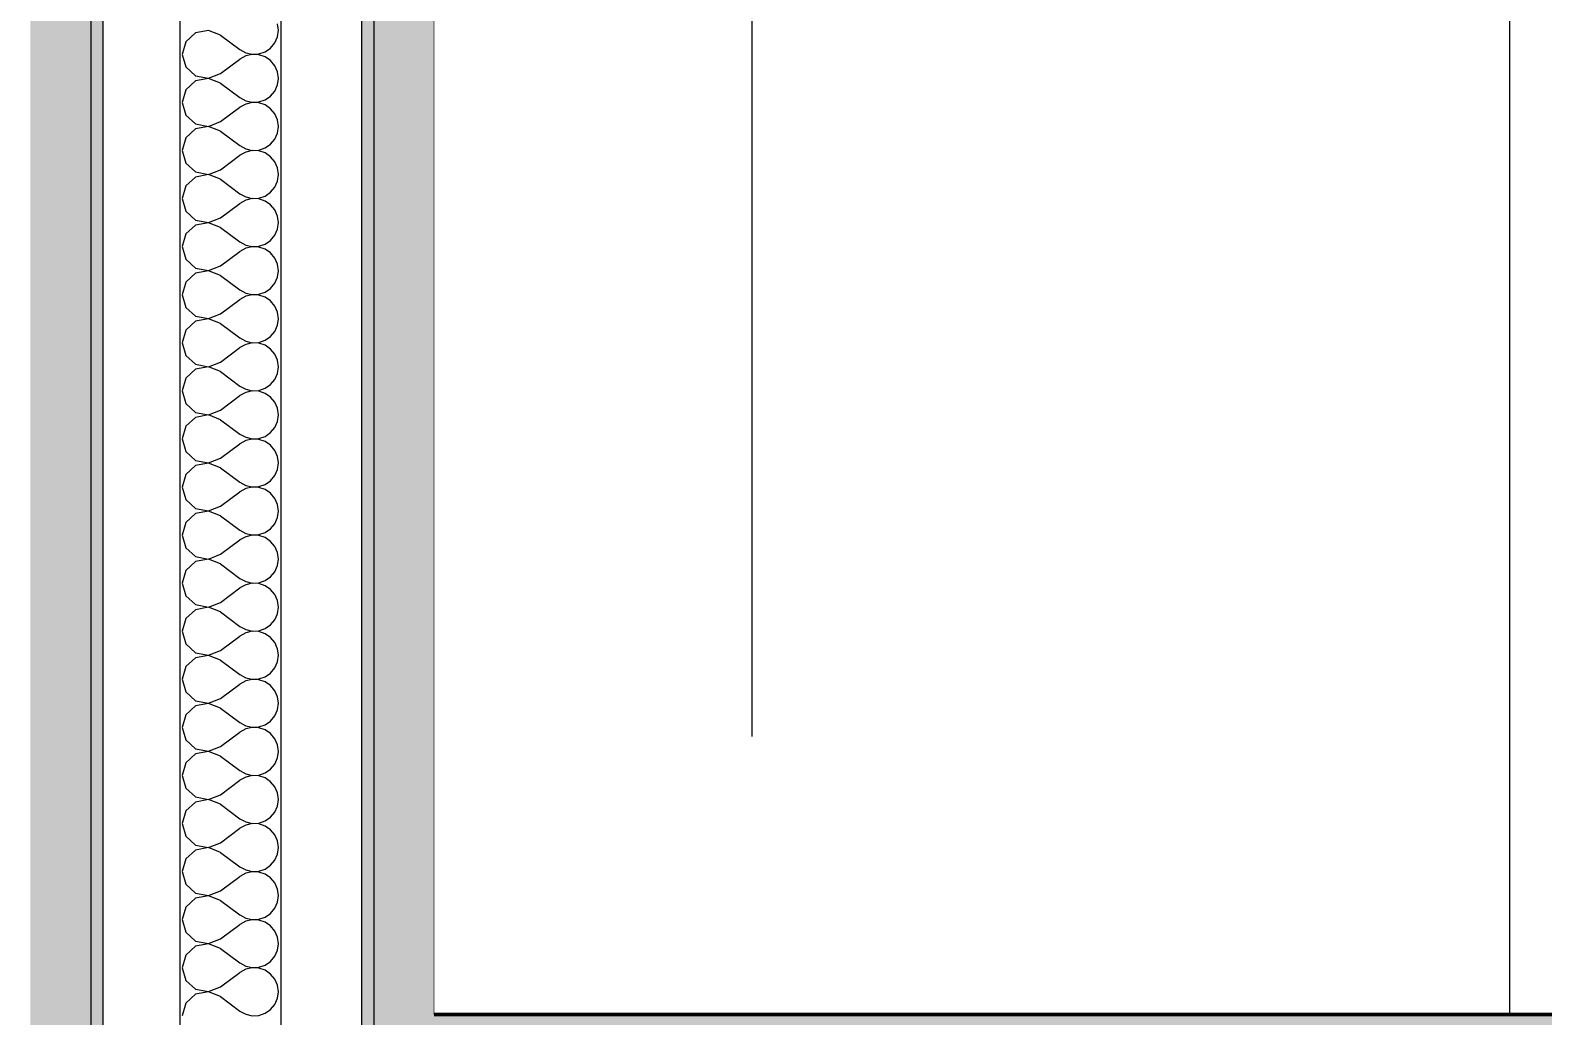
# Model space of a CAD drawing. Header units: millimetres. Extents: x -48147 to 1436659, y -488302 to 18123.
# Drawn here: x 1419576 to 1419950.3, y -467883.1 to -467639.1 of the extents above; entities that cross this region are included whole.
import ezdxf
from ezdxf.enums import TextEntityAlignment as Align

# ---------------------------------------------------------------- set-up
doc = ezdxf.new("R2010")
doc.units = ezdxf.units.MM
doc.header["$MEASUREMENT"] = 0
doc.linetypes.add('Double Dashed', pattern=[546.805537, 264.583325, -105.833328, 70.555556, -105.833328])
doc.linetypes.add('Wipeout_Contour', pattern=[1000, 0, -1000])
for name, color, linetype in [('New_A-15-MG_Structural_Grid_Phase_2', 7, 'Continuous'), ('New_A-20-M_Ceiling', 7, 'Continuous'), ('New_A-25-M_Wall_Int', 7, 'Continuous'), ('New_A-95-D_1_20', 7, 'Continuous')]:
    doc.layers.add(name, color=color, linetype=linetype)
for name, color, linetype, lineweight, true_color in [('New_A-15-MG_Structural_Grid_Phase_2_Pen_No__222', 7, 'Continuous', 13, 0x65af33), ('New_A-20-M_Ceiling_Pen_No__107', 7, 'Continuous', 15, 0xa6a6a6), ('New_A-20-M_Ceiling_Pen_No__29', 7, 'Continuous', 50, 0x2a2a2a), ('New_A-25-M_Wall_Int_Pen_No__107', 7, 'Continuous', 15, 0xa6a6a6)]:
    doc.layers.add(name, color=color, linetype=linetype, lineweight=lineweight, true_color=true_color)
for name, color, linetype, lineweight in [('New_A-25-M_Wall_Int_Pen_No__1', 7, 'Continuous', 13), ('New_A-25-M_Wall_Int_Pen_No__87', 8, 'Continuous', 20), ('New_A-95-D_1_20_Pen_No__1', 7, 'Continuous', 13)]:
    doc.layers.add(name, color=color, linetype=linetype, lineweight=lineweight)
doc.styles.add('GENERATED_STYLE_1', font='')
doc.styles.add('GENERATED_STYLE_2', font='')
doc.styles.get('GENERATED_STYLE_1').set_extended_font_data('Arial')
doc.styles.get('GENERATED_STYLE_2').set_extended_font_data('Swis721 BT')
doc.dimstyles.new('GENERATED_STYLE__4', dxfattribs={"dimtxt": 125, "dimasz": 47.5, "dimexe": 0.18, "dimexo": 50, "dimgap": 0.09, "dimtad": 1, "dimdec": 0, "dimzin": 0, "dimdsep": 46, "dimtxsty": 'GENERATED_STYLE_1', "dimblk": 'ARROWHEAD_2', "dimblk1": 'ARROWHEAD_2', "dimblk2": 'ARROWHEAD_2', "dimcen": 0.09, "dimclrd": 7, "dimclre": 7, "dimclrt": 7, "dimadec": 0, "dimazin": 0, "dimtfac": 1, "dimtdec": 4, "dimtmove": 0, "dimatfit": 3, "dimfxl": 1, "dimtolj": 1, "dimtzin": 0, "dimarcsym": 0})

# ---------------------------------------------------------------- blocks, each defined once
blk = doc.blocks.new('*X202', base_point=(1424163.9, -483032.8))
at = {"layer": 'New_A-25-M_Wall_Int_Pen_No__107', "linetype": 'Continuous'}
for p, q in [((1419616.87, -467639.71), (1419614.47, -467641.91)), ((1419620.07, -467639.11), (1419616.87, -467639.71)), ((1419623.11, -467640.27), (1419620.07, -467639.11)), ((1419637.39, -467639.08), (1419637.17, -467637.46)), ((1419637.17, -467640.71), (1419637.39, -467639.08)), ((1419614.47, -467641.91), (1419613.58, -467645.04)), ((1419623.11, -467640.27), (1419627.87, -467643.84)), ((1419627.87, -467643.84), (1419629.31, -467644.64)), ((1419634.1, -467644.41), (1419635.46, -467643.48)), ((1419635.46, -467643.48), (1419636.5, -467642.21)), ((1419636.5, -467642.21), (1419637.17, -467640.71)), ((1419613.58, -467645.04), (1419614.47, -467648.16)), ((1419623.11, -467649.8), (1419627.87, -467646.23)), ((1419629.31, -467645.43), (1419627.87, -467646.23)), ((1419629.31, -467644.64), (1419630.9, -467645.01)), ((1419630.9, -467645.06), (1419629.31, -467645.43)), ((1419630.9, -467645.01), (1419632.55, -467644.93)), ((1419632.55, -467645.14), (1419630.9, -467645.06)), ((1419632.55, -467644.93), (1419634.1, -467644.41)), ((1419634.1, -467645.66), (1419632.55, -467645.14)), ((1419635.46, -467646.59), (1419634.1, -467645.66)), ((1419636.5, -467647.86), (1419635.46, -467646.59)), ((1419614.47, -467648.16), (1419616.87, -467650.36)), ((1419616.87, -467650.36), (1419620.07, -467650.96)), ((1419620.07, -467651.01), (1419616.87, -467651.62)), ((1419620.07, -467650.96), (1419623.11, -467649.8)), ((1419623.11, -467652.18), (1419620.07, -467651.01)), ((1419637.17, -467649.36), (1419636.5, -467647.86)), ((1419637.39, -467650.99), (1419637.17, -467649.36)), ((1419637.17, -467652.61), (1419637.39, -467650.99)), ((1419614.47, -467653.81), (1419613.58, -467656.94)), ((1419616.87, -467651.62), (1419614.47, -467653.81)), ((1419623.11, -467652.18), (1419627.87, -467655.75)), ((1419635.46, -467655.38), (1419636.5, -467654.12)), ((1419636.5, -467654.12), (1419637.17, -467652.61)), ((1419613.58, -467656.94), (1419614.47, -467660.07)), ((1419623.11, -467661.7), (1419627.87, -467658.13)), ((1419627.87, -467655.75), (1419629.31, -467656.54)), ((1419629.31, -467657.34), (1419627.87, -467658.13)), ((1419629.31, -467656.54), (1419630.9, -467656.92)), ((1419630.9, -467656.96), (1419629.31, -467657.34)), ((1419630.9, -467656.92), (1419632.55, -467656.84)), ((1419632.55, -467657.04), (1419630.9, -467656.96)), ((1419632.55, -467656.84), (1419634.1, -467656.31)), ((1419634.1, -467657.57), (1419632.55, -467657.04)), ((1419634.1, -467656.31), (1419635.46, -467655.38)), ((1419635.46, -467658.5), (1419634.1, -467657.57)), ((1419636.5, -467659.76), (1419635.46, -467658.5)), ((1419614.47, -467660.07), (1419616.87, -467662.26)), ((1419616.87, -467662.26), (1419620.07, -467662.87)), ((1419620.07, -467662.87), (1419623.11, -467661.7)), ((1419637.17, -467661.27), (1419636.5, -467659.76)), ((1419637.39, -467662.89), (1419637.17, -467661.27)), ((1419614.47, -467665.72), (1419613.58, -467668.84)), ((1419616.87, -467663.52), (1419614.47, -467665.72)), ((1419620.07, -467662.92), (1419616.87, -467663.52)), ((1419623.11, -467664.08), (1419620.07, -467662.92)), ((1419623.11, -467664.08), (1419627.87, -467667.65)), ((1419635.46, -467667.29), (1419636.5, -467666.02)), ((1419636.5, -467666.02), (1419637.17, -467664.52)), ((1419637.17, -467664.52), (1419637.39, -467662.89)), ((1419613.58, -467668.84), (1419614.47, -467671.97)), ((1419623.11, -467673.61), (1419627.87, -467670.04)), ((1419627.87, -467667.65), (1419629.31, -467668.45)), ((1419629.31, -467669.24), (1419627.87, -467670.04)), ((1419629.31, -467668.45), (1419630.9, -467668.82)), ((1419630.9, -467668.87), (1419629.31, -467669.24)), ((1419630.9, -467668.82), (1419632.55, -467668.74)), ((1419632.55, -467668.95), (1419630.9, -467668.87)), ((1419632.55, -467668.74), (1419634.1, -467668.22)), ((1419634.1, -467669.47), (1419632.55, -467668.95)), ((1419634.1, -467668.22), (1419635.46, -467667.29)), ((1419635.46, -467670.4), (1419634.1, -467669.47)), ((1419614.47, -467671.97), (1419616.87, -467674.17)), ((1419620.07, -467674.77), (1419623.11, -467673.61)), ((1419636.5, -467671.67), (1419635.46, -467670.4)), ((1419637.17, -467673.17), (1419636.5, -467671.67)), ((1419637.39, -467674.8), (1419637.17, -467673.17)), ((1419616.87, -467675.43), (1419614.47, -467677.62)), ((1419616.87, -467674.17), (1419620.07, -467674.77)), ((1419620.07, -467674.82), (1419616.87, -467675.43)), ((1419623.11, -467675.99), (1419620.07, -467674.82)), ((1419623.11, -467675.99), (1419627.87, -467679.56)), ((1419636.5, -467677.93), (1419637.17, -467676.42)), ((1419637.17, -467676.42), (1419637.39, -467674.8)), ((1419614.47, -467677.62), (1419613.58, -467680.75)), ((1419613.58, -467680.75), (1419614.47, -467683.88)), ((1419627.87, -467679.56), (1419629.31, -467680.35)), ((1419629.31, -467681.15), (1419627.87, -467681.94)), ((1419629.31, -467680.35), (1419630.9, -467680.73)), ((1419630.9, -467680.77), (1419629.31, -467681.15)), ((1419630.9, -467680.73), (1419632.55, -467680.65)), ((1419632.55, -467680.85), (1419630.9, -467680.77)), ((1419632.55, -467680.65), (1419634.1, -467680.12)), ((1419634.1, -467681.38), (1419632.55, -467680.85)), ((1419634.1, -467680.12), (1419635.46, -467679.19)), ((1419635.46, -467679.19), (1419636.5, -467677.93)), ((1419614.47, -467683.88), (1419616.87, -467686.07)), ((1419623.11, -467685.51), (1419627.87, -467681.94)), ((1419635.46, -467682.31), (1419634.1, -467681.38)), ((1419636.5, -467683.57), (1419635.46, -467682.31)), ((1419637.17, -467685.08), (1419636.5, -467683.57)), ((1419616.87, -467687.33), (1419614.47, -467689.52)), ((1419616.87, -467686.07), (1419620.07, -467686.68)), ((1419620.07, -467686.73), (1419616.87, -467687.33)), ((1419620.07, -467686.68), (1419623.11, -467685.51)), ((1419623.11, -467687.89), (1419620.07, -467686.73)), ((1419623.11, -467687.89), (1419627.87, -467691.46)), ((1419636.5, -467689.83), (1419637.17, -467688.33)), ((1419637.39, -467686.7), (1419637.17, -467685.08)), ((1419637.17, -467688.33), (1419637.39, -467686.7)), ((1419614.47, -467689.52), (1419613.58, -467692.65)), ((1419627.87, -467691.46), (1419629.31, -467692.26)), ((1419629.31, -467692.26), (1419630.9, -467692.63)), ((1419630.9, -467692.63), (1419632.55, -467692.55)), ((1419632.55, -467692.55), (1419634.1, -467692.03)), ((1419634.1, -467692.03), (1419635.46, -467691.1)), ((1419635.46, -467691.1), (1419636.5, -467689.83)), ((1419613.58, -467692.65), (1419614.47, -467695.78)), ((1419614.47, -467695.78), (1419616.87, -467697.98)), ((1419623.11, -467697.42), (1419627.87, -467693.84)), ((1419629.31, -467693.05), (1419627.87, -467693.84)), ((1419630.9, -467692.68), (1419629.31, -467693.05)), ((1419632.55, -467692.76), (1419630.9, -467692.68)), ((1419634.1, -467693.28), (1419632.55, -467692.76)), ((1419635.46, -467694.21), (1419634.1, -467693.28)), ((1419636.5, -467695.48), (1419635.46, -467694.21)), ((1419637.17, -467696.98), (1419636.5, -467695.48)), ((1419616.87, -467699.23), (1419614.47, -467701.43)), ((1419616.87, -467697.98), (1419620.07, -467698.58)), ((1419620.07, -467698.63), (1419616.87, -467699.23)), ((1419620.07, -467698.58), (1419623.11, -467697.42)), ((1419623.11, -467699.8), (1419620.07, -467698.63)), ((1419623.11, -467699.8), (1419627.87, -467703.37)), ((1419637.39, -467698.61), (1419637.17, -467696.98)), ((1419637.17, -467700.23), (1419637.39, -467698.61)), ((1419614.47, -467701.43), (1419613.58, -467704.56)), ((1419627.87, -467703.37), (1419629.31, -467704.16)), ((1419634.1, -467703.93), (1419635.46, -467703)), ((1419635.46, -467703), (1419636.5, -467701.74)), ((1419636.5, -467701.74), (1419637.17, -467700.23)), ((1419613.58, -467704.56), (1419614.47, -467707.69)), ((1419623.11, -467709.32), (1419627.87, -467705.75)), ((1419629.31, -467704.95), (1419627.87, -467705.75)), ((1419629.31, -467704.16), (1419630.9, -467704.53)), ((1419630.9, -467704.58), (1419629.31, -467704.95)), ((1419630.9, -467704.53), (1419632.55, -467704.46)), ((1419632.55, -467704.66), (1419630.9, -467704.58)), ((1419632.55, -467704.46), (1419634.1, -467703.93)), ((1419634.1, -467705.19), (1419632.55, -467704.66)), ((1419635.46, -467706.12), (1419634.1, -467705.19)), ((1419636.5, -467707.38), (1419635.46, -467706.12)), ((1419637.17, -467708.88), (1419636.5, -467707.38)), ((1419614.47, -467707.69), (1419616.87, -467709.88)), ((1419616.87, -467711.14), (1419614.47, -467713.33)), ((1419616.87, -467709.88), (1419620.07, -467710.49)), ((1419620.07, -467710.54), (1419616.87, -467711.14)), ((1419620.07, -467710.49), (1419623.11, -467709.32)), ((1419623.11, -467711.7), (1419620.07, -467710.54)), ((1419637.39, -467710.51), (1419637.17, -467708.88)), ((1419637.17, -467712.14), (1419637.39, -467710.51)), ((1419614.47, -467713.33), (1419613.58, -467716.46)), ((1419623.11, -467711.7), (1419627.87, -467715.27)), ((1419634.1, -467715.84), (1419635.46, -467714.91)), ((1419635.46, -467714.91), (1419636.5, -467713.64)), ((1419636.5, -467713.64), (1419637.17, -467712.14)), ((1419613.58, -467716.46), (1419614.47, -467719.59)), ((1419623.11, -467721.23), (1419627.87, -467717.65)), ((1419627.87, -467715.27), (1419629.31, -467716.07)), ((1419629.31, -467716.86), (1419627.87, -467717.65)), ((1419629.31, -467716.07), (1419630.9, -467716.44)), ((1419630.9, -467716.49), (1419629.31, -467716.86)), ((1419630.9, -467716.44), (1419632.55, -467716.36)), ((1419632.55, -467716.57), (1419630.9, -467716.49)), ((1419632.55, -467716.36), (1419634.1, -467715.84)), ((1419634.1, -467717.09), (1419632.55, -467716.57)), ((1419635.46, -467718.02), (1419634.1, -467717.09)), ((1419636.5, -467719.29), (1419635.46, -467718.02)), ((1419614.47, -467719.59), (1419616.87, -467721.79)), ((1419616.87, -467721.79), (1419620.07, -467722.39)), ((1419620.07, -467722.44), (1419616.87, -467723.04)), ((1419620.07, -467722.39), (1419623.11, -467721.23)), ((1419623.11, -467723.61), (1419620.07, -467722.44)), ((1419637.17, -467720.79), (1419636.5, -467719.29)), ((1419637.39, -467722.42), (1419637.17, -467720.79)), ((1419637.17, -467724.04), (1419637.39, -467722.42)), ((1419614.47, -467725.24), (1419613.58, -467728.37)), ((1419616.87, -467723.04), (1419614.47, -467725.24)), ((1419623.11, -467723.61), (1419627.87, -467727.18)), ((1419635.46, -467726.81), (1419636.5, -467725.55)), ((1419636.5, -467725.55), (1419637.17, -467724.04)), ((1419613.58, -467728.37), (1419614.47, -467731.5)), ((1419623.11, -467733.13), (1419627.87, -467729.56)), ((1419627.87, -467727.18), (1419629.31, -467727.97)), ((1419629.31, -467728.76), (1419627.87, -467729.56)), ((1419629.31, -467727.97), (1419630.9, -467728.34)), ((1419630.9, -467728.39), (1419629.31, -467728.76)), ((1419630.9, -467728.34), (1419632.55, -467728.26)), ((1419632.55, -467728.47), (1419630.9, -467728.39)), ((1419632.55, -467728.26), (1419634.1, -467727.74)), ((1419634.1, -467729), (1419632.55, -467728.47)), ((1419634.1, -467727.74), (1419635.46, -467726.81)), ((1419635.46, -467729.93), (1419634.1, -467729)), ((1419636.5, -467731.19), (1419635.46, -467729.93)), ((1419614.47, -467731.5), (1419616.87, -467733.69)), ((1419616.87, -467733.69), (1419620.07, -467734.3)), ((1419620.07, -467734.3), (1419623.11, -467733.13)), ((1419637.17, -467732.69), (1419636.5, -467731.19)), ((1419637.39, -467734.32), (1419637.17, -467732.69)), ((1419614.47, -467737.14), (1419613.58, -467740.27)), ((1419616.87, -467734.95), (1419614.47, -467737.14)), ((1419620.07, -467734.34), (1419616.87, -467734.95)), ((1419623.11, -467735.51), (1419620.07, -467734.34)), ((1419623.11, -467735.51), (1419627.87, -467739.08)), ((1419635.46, -467738.71), (1419636.5, -467737.45)), ((1419636.5, -467737.45), (1419637.17, -467735.95)), ((1419637.17, -467735.95), (1419637.39, -467734.32)), ((1419613.58, -467740.27), (1419614.47, -467743.4)), ((1419627.87, -467739.08), (1419629.31, -467739.88)), ((1419629.31, -467740.67), (1419627.87, -467741.46)), ((1419629.31, -467739.88), (1419630.9, -467740.25)), ((1419630.9, -467740.3), (1419629.31, -467740.67)), ((1419630.9, -467740.25), (1419632.55, -467740.17)), ((1419632.55, -467740.38), (1419630.9, -467740.3)), ((1419632.55, -467740.17), (1419634.1, -467739.64)), ((1419634.1, -467740.9), (1419632.55, -467740.38)), ((1419634.1, -467739.64), (1419635.46, -467738.71)), ((1419635.46, -467741.83), (1419634.1, -467740.9)), ((1419614.47, -467743.4), (1419616.87, -467745.6)), ((1419623.11, -467745.04), (1419627.87, -467741.46)), ((1419636.5, -467743.1), (1419635.46, -467741.83)), ((1419637.17, -467744.6), (1419636.5, -467743.1)), ((1419637.39, -467746.23), (1419637.17, -467744.6)), ((1419616.87, -467746.85), (1419614.47, -467749.05)), ((1419616.87, -467745.6), (1419620.07, -467746.2)), ((1419620.07, -467746.25), (1419616.87, -467746.85)), ((1419620.07, -467746.2), (1419623.11, -467745.04)), ((1419623.11, -467747.42), (1419620.07, -467746.25)), ((1419623.11, -467747.42), (1419627.87, -467750.99)), ((1419636.5, -467749.35), (1419637.17, -467747.85)), ((1419637.17, -467747.85), (1419637.39, -467746.23)), ((1419614.47, -467749.05), (1419613.58, -467752.18)), ((1419613.58, -467752.18), (1419614.47, -467755.31)), ((1419627.87, -467750.99), (1419629.31, -467751.78)), ((1419629.31, -467751.78), (1419630.9, -467752.15)), ((1419630.9, -467752.2), (1419629.31, -467752.57)), ((1419630.9, -467752.15), (1419632.55, -467752.07)), ((1419632.55, -467752.28), (1419630.9, -467752.2)), ((1419632.55, -467752.07), (1419634.1, -467751.55)), ((1419634.1, -467752.81), (1419632.55, -467752.28)), ((1419634.1, -467751.55), (1419635.46, -467750.62)), ((1419635.46, -467750.62), (1419636.5, -467749.35)), ((1419614.47, -467755.31), (1419616.87, -467757.5)), ((1419623.11, -467756.94), (1419627.87, -467753.37)), ((1419629.31, -467752.57), (1419627.87, -467753.37)), ((1419635.46, -467753.74), (1419634.1, -467752.81)), ((1419636.5, -467755), (1419635.46, -467753.74)), ((1419637.17, -467756.5), (1419636.5, -467755)), ((1419616.87, -467758.76), (1419614.47, -467760.95)), ((1419616.87, -467757.5), (1419620.07, -467758.11)), ((1419620.07, -467758.15), (1419616.87, -467758.76)), ((1419620.07, -467758.11), (1419623.11, -467756.94)), ((1419623.11, -467759.32), (1419620.07, -467758.15)), ((1419623.11, -467759.32), (1419627.87, -467762.89)), ((1419636.5, -467761.26), (1419637.17, -467759.76)), ((1419637.39, -467758.13), (1419637.17, -467756.5)), ((1419637.17, -467759.76), (1419637.39, -467758.13)), ((1419614.47, -467760.95), (1419613.58, -467764.08)), ((1419627.87, -467762.89), (1419629.31, -467763.69)), ((1419632.55, -467763.98), (1419634.1, -467763.45)), ((1419634.1, -467763.45), (1419635.46, -467762.52)), ((1419635.46, -467762.52), (1419636.5, -467761.26)), ((1419613.58, -467764.08), (1419614.47, -467767.21)), ((1419614.47, -467767.21), (1419616.87, -467769.41)), ((1419623.11, -467768.84), (1419627.87, -467765.27)), ((1419629.31, -467764.48), (1419627.87, -467765.27)), ((1419629.31, -467763.69), (1419630.9, -467764.06)), ((1419630.9, -467764.11), (1419629.31, -467764.48)), ((1419630.9, -467764.06), (1419632.55, -467763.98)), ((1419632.55, -467764.19), (1419630.9, -467764.11)), ((1419634.1, -467764.71), (1419632.55, -467764.19)), ((1419635.46, -467765.64), (1419634.1, -467764.71)), ((1419636.5, -467766.91), (1419635.46, -467765.64)), ((1419637.17, -467768.41), (1419636.5, -467766.91)), ((1419616.87, -467770.66), (1419614.47, -467772.86)), ((1419616.87, -467769.41), (1419620.07, -467770.01)), ((1419620.07, -467770.06), (1419616.87, -467770.66)), ((1419620.07, -467770.01), (1419623.11, -467768.84)), ((1419623.11, -467771.23), (1419620.07, -467770.06)), ((1419637.39, -467770.04), (1419637.17, -467768.41)), ((1419637.17, -467771.66), (1419637.39, -467770.04)), ((1419614.47, -467772.86), (1419613.58, -467775.99)), ((1419623.11, -467771.23), (1419627.87, -467774.8)), ((1419627.87, -467774.8), (1419629.31, -467775.59)), ((1419634.1, -467775.36), (1419635.46, -467774.43)), ((1419635.46, -467774.43), (1419636.5, -467773.16)), ((1419636.5, -467773.16), (1419637.17, -467771.66)), ((1419613.58, -467775.99), (1419614.47, -467779.12)), ((1419623.11, -467780.75), (1419627.87, -467777.18)), ((1419629.31, -467776.38), (1419627.87, -467777.18)), ((1419629.31, -467775.59), (1419630.9, -467775.96)), ((1419630.9, -467776.01), (1419629.31, -467776.38)), ((1419630.9, -467775.96), (1419632.55, -467775.88)), ((1419632.55, -467776.09), (1419630.9, -467776.01)), ((1419632.55, -467775.88), (1419634.1, -467775.36)), ((1419634.1, -467776.62), (1419632.55, -467776.09)), ((1419635.46, -467777.55), (1419634.1, -467776.62)), ((1419636.5, -467778.81), (1419635.46, -467777.55)), ((1419614.47, -467779.12), (1419616.87, -467781.31)), ((1419616.87, -467781.31), (1419620.07, -467781.92)), ((1419620.07, -467781.96), (1419616.87, -467782.57)), ((1419620.07, -467781.92), (1419623.11, -467780.75)), ((1419623.11, -467783.13), (1419620.07, -467781.96)), ((1419637.17, -467780.31), (1419636.5, -467778.81)), ((1419637.39, -467781.94), (1419637.17, -467780.31)), ((1419637.17, -467783.57), (1419637.39, -467781.94)), ((1419614.47, -467784.76), (1419613.58, -467787.89)), ((1419616.87, -467782.57), (1419614.47, -467784.76)), ((1419623.11, -467783.13), (1419627.87, -467786.7)), ((1419635.46, -467786.33), (1419636.5, -467785.07)), ((1419636.5, -467785.07), (1419637.17, -467783.57)), ((1419613.58, -467787.89), (1419614.47, -467791.02)), ((1419623.11, -467792.65), (1419627.87, -467789.08)), ((1419627.87, -467786.7), (1419629.31, -467787.5)), ((1419629.31, -467788.29), (1419627.87, -467789.08)), ((1419629.31, -467787.5), (1419630.9, -467787.87)), ((1419630.9, -467787.92), (1419629.31, -467788.29)), ((1419630.9, -467787.87), (1419632.55, -467787.79)), ((1419632.55, -467788), (1419630.9, -467787.92)), ((1419632.55, -467787.79), (1419634.1, -467787.26)), ((1419634.1, -467788.52), (1419632.55, -467788)), ((1419634.1, -467787.26), (1419635.46, -467786.33)), ((1419635.46, -467789.45), (1419634.1, -467788.52)), ((1419636.5, -467790.72), (1419635.46, -467789.45)), ((1419614.47, -467791.02), (1419616.87, -467793.22)), ((1419616.87, -467793.22), (1419620.07, -467793.82)), ((1419620.07, -467793.82), (1419623.11, -467792.65)), ((1419637.17, -467792.22), (1419636.5, -467790.72)), ((1419637.39, -467793.84), (1419637.17, -467792.22)), ((1419614.47, -467796.67), (1419613.58, -467799.8)), ((1419616.87, -467794.47), (1419614.47, -467796.67)), ((1419620.07, -467793.87), (1419616.87, -467794.47)), ((1419623.11, -467795.04), (1419620.07, -467793.87)), ((1419623.11, -467795.04), (1419627.87, -467798.61)), ((1419635.46, -467798.24), (1419636.5, -467796.97)), ((1419636.5, -467796.97), (1419637.17, -467795.47)), ((1419637.17, -467795.47), (1419637.39, -467793.84)), ((1419613.58, -467799.8), (1419614.47, -467802.93)), ((1419623.11, -467804.56), (1419627.87, -467800.99)), ((1419627.87, -467798.61), (1419629.31, -467799.4)), ((1419629.31, -467800.19), (1419627.87, -467800.99)), ((1419629.31, -467799.4), (1419630.9, -467799.77)), ((1419630.9, -467799.82), (1419629.31, -467800.19)), ((1419630.9, -467799.77), (1419632.55, -467799.69)), ((1419632.55, -467799.9), (1419630.9, -467799.82)), ((1419632.55, -467799.69), (1419634.1, -467799.17)), ((1419634.1, -467800.43), (1419632.55, -467799.9)), ((1419634.1, -467799.17), (1419635.46, -467798.24)), ((1419635.46, -467801.36), (1419634.1, -467800.43)), ((1419614.47, -467802.93), (1419616.87, -467805.12)), ((1419620.07, -467805.73), (1419623.11, -467804.56)), ((1419636.5, -467802.62), (1419635.46, -467801.36)), ((1419637.17, -467804.12), (1419636.5, -467802.62)), ((1419637.39, -467805.75), (1419637.17, -467804.12)), ((1419614.47, -467808.57), (1419613.58, -467811.7)), ((1419616.87, -467806.38), (1419614.47, -467808.57)), ((1419616.87, -467805.12), (1419620.07, -467805.73)), ((1419620.07, -467805.77), (1419616.87, -467806.38)), ((1419623.11, -467806.94), (1419620.07, -467805.77)), ((1419623.11, -467806.94), (1419627.87, -467810.51)), ((1419636.5, -467808.88), (1419637.17, -467807.38)), ((1419637.17, -467807.38), (1419637.39, -467805.75)), ((1419613.58, -467811.7), (1419614.47, -467814.83)), ((1419627.87, -467810.51), (1419629.31, -467811.31)), ((1419629.31, -467812.1), (1419627.87, -467812.89)), ((1419629.31, -467811.31), (1419630.9, -467811.68)), ((1419630.9, -467811.73), (1419629.31, -467812.1)), ((1419630.9, -467811.68), (1419632.55, -467811.6)), ((1419632.55, -467811.81), (1419630.9, -467811.73)), ((1419632.55, -467811.6), (1419634.1, -467811.07)), ((1419634.1, -467812.33), (1419632.55, -467811.81)), ((1419634.1, -467811.07), (1419635.46, -467810.14)), ((1419635.46, -467813.26), (1419634.1, -467812.33)), ((1419635.46, -467810.14), (1419636.5, -467808.88)), ((1419614.47, -467814.83), (1419616.87, -467817.03)), ((1419623.11, -467816.46), (1419627.87, -467812.89)), ((1419636.5, -467814.52), (1419635.46, -467813.26)), ((1419637.17, -467816.03), (1419636.5, -467814.52)), ((1419637.39, -467817.65), (1419637.17, -467816.03)), ((1419616.87, -467818.28), (1419614.47, -467820.48)), ((1419616.87, -467817.03), (1419620.07, -467817.63)), ((1419620.07, -467817.68), (1419616.87, -467818.28)), ((1419620.07, -467817.63), (1419623.11, -467816.46)), ((1419623.11, -467818.84), (1419620.07, -467817.68)), ((1419623.11, -467818.84), (1419627.87, -467822.42)), ((1419636.5, -467820.78), (1419637.17, -467819.28)), ((1419637.17, -467819.28), (1419637.39, -467817.65)), ((1419614.47, -467820.48), (1419613.58, -467823.61)), ((1419627.87, -467822.42), (1419629.31, -467823.21)), ((1419629.31, -467823.21), (1419630.9, -467823.58)), ((1419630.9, -467823.58), (1419632.55, -467823.5)), ((1419632.55, -467823.5), (1419634.1, -467822.98)), ((1419634.1, -467822.98), (1419635.46, -467822.05)), ((1419635.46, -467822.05), (1419636.5, -467820.78)), ((1419613.58, -467823.61), (1419614.47, -467826.74)), ((1419614.47, -467826.74), (1419616.87, -467828.93)), ((1419623.11, -467828.37), (1419627.87, -467824.8)), ((1419629.31, -467824), (1419627.87, -467824.8)), ((1419630.9, -467823.63), (1419629.31, -467824)), ((1419632.55, -467823.71), (1419630.9, -467823.63)), ((1419634.1, -467824.23), (1419632.55, -467823.71)), ((1419635.46, -467825.16), (1419634.1, -467824.23)), ((1419636.5, -467826.43), (1419635.46, -467825.16)), ((1419637.17, -467827.93), (1419636.5, -467826.43)), ((1419616.87, -467830.19), (1419614.47, -467832.38)), ((1419616.87, -467828.93), (1419620.07, -467829.53)), ((1419620.07, -467829.58), (1419616.87, -467830.19)), ((1419620.07, -467829.53), (1419623.11, -467828.37)), ((1419623.11, -467830.75), (1419620.07, -467829.58)), ((1419623.11, -467830.75), (1419627.87, -467834.32)), ((1419637.39, -467829.56), (1419637.17, -467827.93)), ((1419637.17, -467831.19), (1419637.39, -467829.56)), ((1419614.47, -467832.38), (1419613.58, -467835.51)), ((1419627.87, -467834.32), (1419629.31, -467835.12)), ((1419634.1, -467834.88), (1419635.46, -467833.95)), ((1419635.46, -467833.95), (1419636.5, -467832.69)), ((1419636.5, -467832.69), (1419637.17, -467831.19)), ((1419613.58, -467835.51), (1419614.47, -467838.64)), ((1419623.11, -467840.27), (1419627.87, -467836.7)), ((1419629.31, -467835.91), (1419627.87, -467836.7)), ((1419629.31, -467835.12), (1419630.9, -467835.49)), ((1419630.9, -467835.54), (1419629.31, -467835.91)), ((1419630.9, -467835.49), (1419632.55, -467835.41)), ((1419632.55, -467835.61), (1419630.9, -467835.54)), ((1419632.55, -467835.41), (1419634.1, -467834.88)), ((1419634.1, -467836.14), (1419632.55, -467835.61)), ((1419635.46, -467837.07), (1419634.1, -467836.14)), ((1419636.5, -467838.33), (1419635.46, -467837.07)), ((1419637.17, -467839.84), (1419636.5, -467838.33)), ((1419614.47, -467838.64), (1419616.87, -467840.84)), ((1419616.87, -467842.09), (1419614.47, -467844.29)), ((1419616.87, -467840.84), (1419620.07, -467841.44)), ((1419620.07, -467841.49), (1419616.87, -467842.09)), ((1419620.07, -467841.44), (1419623.11, -467840.27)), ((1419623.11, -467842.65), (1419620.07, -467841.49)), ((1419637.39, -467841.46), (1419637.17, -467839.84)), ((1419637.17, -467843.09), (1419637.39, -467841.46)), ((1419614.47, -467844.29), (1419613.58, -467847.42)), ((1419623.11, -467842.65), (1419627.87, -467846.23)), ((1419634.1, -467846.79), (1419635.46, -467845.86)), ((1419635.46, -467845.86), (1419636.5, -467844.59)), ((1419636.5, -467844.59), (1419637.17, -467843.09)), ((1419613.58, -467847.42), (1419614.47, -467850.55)), ((1419623.11, -467852.18), (1419627.87, -467848.61)), ((1419627.87, -467846.23), (1419629.31, -467847.02)), ((1419629.31, -467847.81), (1419627.87, -467848.61)), ((1419629.31, -467847.02), (1419630.9, -467847.39)), ((1419630.9, -467847.44), (1419629.31, -467847.81)), ((1419630.9, -467847.39), (1419632.55, -467847.31)), ((1419632.55, -467847.52), (1419630.9, -467847.44)), ((1419632.55, -467847.31), (1419634.1, -467846.79)), ((1419634.1, -467848.04), (1419632.55, -467847.52)), ((1419635.46, -467848.97), (1419634.1, -467848.04)), ((1419636.5, -467850.24), (1419635.46, -467848.97)), ((1419614.47, -467850.55), (1419616.87, -467852.74)), ((1419616.87, -467852.74), (1419620.07, -467853.34)), ((1419620.07, -467853.39), (1419616.87, -467854)), ((1419620.07, -467853.34), (1419623.11, -467852.18)), ((1419623.11, -467854.56), (1419620.07, -467853.39)), ((1419637.17, -467851.74), (1419636.5, -467850.24)), ((1419637.39, -467853.37), (1419637.17, -467851.74)), ((1419637.17, -467854.99), (1419637.39, -467853.37)), ((1419614.47, -467856.19), (1419613.58, -467859.32)), ((1419616.87, -467854), (1419614.47, -467856.19)), ((1419623.11, -467854.56), (1419627.87, -467858.13)), ((1419635.46, -467857.76), (1419636.5, -467856.5)), ((1419636.5, -467856.5), (1419637.17, -467854.99)), ((1419613.58, -467859.32), (1419614.47, -467862.45)), ((1419623.11, -467864.08), (1419627.87, -467860.51)), ((1419627.87, -467858.13), (1419629.31, -467858.92)), ((1419629.31, -467859.72), (1419627.87, -467860.51)), ((1419629.31, -467858.92), (1419630.9, -467859.3)), ((1419630.9, -467859.34), (1419629.31, -467859.72)), ((1419630.9, -467859.3), (1419632.55, -467859.22)), ((1419632.55, -467859.42), (1419630.9, -467859.34)), ((1419632.55, -467859.22), (1419634.1, -467858.69)), ((1419634.1, -467859.95), (1419632.55, -467859.42)), ((1419634.1, -467858.69), (1419635.46, -467857.76)), ((1419635.46, -467860.88), (1419634.1, -467859.95)), ((1419636.5, -467862.14), (1419635.46, -467860.88)), ((1419614.47, -467862.45), (1419616.87, -467864.64)), ((1419616.87, -467864.64), (1419620.07, -467865.25)), ((1419620.07, -467865.25), (1419623.11, -467864.08)), ((1419637.17, -467863.65), (1419636.5, -467862.14)), ((1419637.39, -467865.27), (1419637.17, -467863.65)), ((1419614.47, -467868.1), (1419613.58, -467871.23)), ((1419616.87, -467865.9), (1419614.47, -467868.1)), ((1419620.07, -467865.3), (1419616.87, -467865.9)), ((1419623.11, -467866.46), (1419620.07, -467865.3)), ((1419623.11, -467866.46), (1419627.87, -467870.04)), ((1419635.46, -467869.67), (1419636.5, -467868.4)), ((1419636.5, -467868.4), (1419637.17, -467866.9)), ((1419637.17, -467866.9), (1419637.39, -467865.27)), ((1419613.58, -467871.23), (1419614.47, -467874.35)), ((1419627.87, -467870.04), (1419629.31, -467870.83)), ((1419629.31, -467871.62), (1419627.87, -467872.42)), ((1419629.31, -467870.83), (1419630.9, -467871.2)), ((1419630.9, -467871.25), (1419629.31, -467871.62)), ((1419630.9, -467871.2), (1419632.55, -467871.12)), ((1419632.55, -467871.33), (1419630.9, -467871.25)), ((1419632.55, -467871.12), (1419634.1, -467870.6)), ((1419634.1, -467871.85), (1419632.55, -467871.33)), ((1419634.1, -467870.6), (1419635.46, -467869.67)), ((1419635.46, -467872.78), (1419634.1, -467871.85)), ((1419614.47, -467874.35), (1419616.87, -467876.55)), ((1419620.07, -467877.15), (1419623.11, -467875.99)), ((1419623.11, -467875.99), (1419627.87, -467872.42)), ((1419636.5, -467874.05), (1419635.46, -467872.78)), ((1419637.17, -467875.55), (1419636.5, -467874.05)), ((1419637.39, -467877.18), (1419637.17, -467875.55)), ((1419616.87, -467877.81), (1419614.47, -467880)), ((1419616.87, -467876.55), (1419620.07, -467877.15)), ((1419620.07, -467877.2), (1419616.87, -467877.81)), ((1419623.11, -467878.37), (1419620.07, -467877.2)), ((1419623.11, -467878.37), (1419627.87, -467881.94)), ((1419636.5, -467880.31), (1419637.17, -467878.8)), ((1419637.17, -467878.8), (1419637.39, -467877.18)), ((1419614.47, -467880), (1419613.58, -467883.13)), ((1419627.87, -467881.94), (1419629.31, -467882.73)), ((1419629.31, -467882.73), (1419630.9, -467883.11)), ((1419630.9, -467883.11), (1419632.55, -467883.03)), ((1419632.55, -467883.03), (1419634.1, -467882.5)), ((1419634.1, -467882.5), (1419635.46, -467881.57)), ((1419635.46, -467881.57), (1419636.5, -467880.31))]:
    blk.add_line(p, q, dxfattribs=at)
blk = doc.blocks.new('Section Elem_178_2', base_point=(1424163.9, -483032.8))
at = {"layer": 'New_A-25-M_Wall_Int_Pen_No__107', "linetype": 'Continuous'}
for points in [[(1419590.99, -466936.53), (1419575.99, -466936.53), (1419575.99, -468424.8), (1419590.99, -468424.8)], [(1419675.99, -466936.53), (1419660.99, -466936.53), (1419660.99, -468424.8), (1419675.99, -468424.8), (1419675.99, -467907.8), (1419669.83, -467907.8), (1419669.83, -467882.8), (1419675.99, -467882.8)]]:
    blk.add_hatch(color=256, dxfattribs=at).paths.add_polyline_path(points)
at = {"layer": 'New_A-25-M_Wall_Int_Pen_No__107', "linetype": 'Continuous', "lineweight": 0, "true_color": 0x535353}
blk.add_hatch(color=251, dxfattribs=at).paths.add_polyline_path([(1419660.99, -466936.53), (1419657.99, -466936.53), (1419657.99, -468424.8), (1419660.99, -468424.8)])
at = {"layer": 'New_A-25-M_Wall_Int_Pen_No__1', "linetype": 'Continuous'}
for p, q in [((1419590.99, -466936.53), (1419590.99, -468424.8)), ((1419660.99, -466936.53), (1419660.99, -468424.8)), ((1419675.99, -466936.53), (1419675.99, -467882.8))]:
    blk.add_line(p, q, dxfattribs=at)
at = {"color": 254, "linetype": 'Wipeout_Contour', "lineweight": 0, "ltscale": 5978797.34800514}
blk.add_wipeout([(1419657.99, -466936.53), (1419637.99, -466936.53), (1419637.99, -468424.8), (1419657.99, -468424.8)], dxfattribs=at).dxf.layer = 'New_A-25-M_Wall_Int'
at = {"layer": 'New_A-25-M_Wall_Int_Pen_No__1', "linetype": 'Continuous'}
blk.add_line((1419657.99, -466936.53), (1419657.99, -468424.8), dxfattribs=at)
at = {"color": 254, "linetype": 'Wipeout_Contour', "lineweight": 0, "ltscale": 5978711.867128056}
blk.add_wipeout([(1419637.99, -466936.53), (1419612.99, -466936.53), (1419612.99, -468424.8), (1419637.99, -468424.8)], dxfattribs=at).dxf.layer = 'New_A-25-M_Wall_Int'
at = {"layer": 'New_A-25-M_Wall_Int_Pen_No__1', "linetype": 'Continuous'}
blk.add_line((1419637.99, -466936.53), (1419637.99, -468424.8), dxfattribs=at)
at = {"layer": 'New_A-25-M_Wall_Int'}
blk.add_blockref('*X202', (1424163.9, -483032.8), dxfattribs=at)
at = {"color": 254, "linetype": 'Wipeout_Contour', "lineweight": 0, "ltscale": 5978628.285936253}
blk.add_wipeout([(1419612.99, -466936.53), (1419593.99, -466936.53), (1419593.99, -468424.8), (1419612.99, -468424.8)], dxfattribs=at).dxf.layer = 'New_A-25-M_Wall_Int'
at = {"layer": 'New_A-25-M_Wall_Int_Pen_No__107', "linetype": 'Continuous', "lineweight": 0, "true_color": 0x535353}
blk.add_hatch(color=251, dxfattribs=at).paths.add_polyline_path([(1419593.99, -466936.53), (1419590.99, -466936.53), (1419590.99, -468424.8), (1419593.99, -468424.8)])
at = {"layer": 'New_A-25-M_Wall_Int_Pen_No__1', "linetype": 'Continuous'}
for p, q in [((1419593.99, -466936.53), (1419593.99, -468424.8)), ((1419612.99, -466936.53), (1419612.99, -468424.8))]:
    blk.add_line(p, q, dxfattribs=at)
blk = doc.blocks.new('Section Elem_203_2', base_point=(1424163.9, -483032.8))
at = {"color": 254, "linetype": 'Wipeout_Contour', "lineweight": 0, "ltscale": 20927074.39337669}
blk.add_wipeout([(1419675.99, -467634.2), (1419675.99, -467882.8), (1419942.21, -467882.8), (1419942.21, -467282.8), (1419839.99, -467282.8), (1419839.99, -467292.5), (1419768.14, -467292.5), (1419760.93, -467295.48), (1419757.94, -467302.7), (1419757.94, -467614.3), (1419760.93, -467621.51), (1419768.14, -467624.5), (1419839.99, -467624.5), (1419839.99, -467634.2)], dxfattribs=at).dxf.layer = 'New_A-25-M_Wall_Int'
at = {"layer": 'New_A-25-M_Wall_Int_Pen_No__87', "linetype": 'Continuous'}
blk.add_line((1419942.21, -467882.8), (1419942.21, -467282.8), dxfattribs=at)
blk = doc.blocks.new('Section Elem_302_2', base_point=(1424163.9, -483032.8))
at = {"layer": 'New_A-20-M_Ceiling_Pen_No__107', "linetype": 'Continuous'}
blk.add_hatch(color=256, dxfattribs=at).paths.add_polyline_path([(1419669.83, -467882.8), (1419669.83, -467907.8), (1423857.89, -467907.8), (1423857.89, -467882.8)])
at = {"layer": 'New_A-20-M_Ceiling_Pen_No__29', "linetype": 'Continuous'}
blk.add_line((1423851.05, -467882.8), (1419675.99, -467882.8), dxfattribs=at)
blk = doc.blocks.new('Standard grid marker[3]_2', base_point=(1419754.62, -461628.17))
at = {"layer": 'New_A-15-MG_Structural_Grid_Phase_2_Pen_No__222', "linetype": 'Double Dashed'}
blk.add_line((1419754.62, -462628.17), (1419754.62, -486032.8), dxfattribs=at)
at = {"layer": 'New_A-15-MG_Structural_Grid_Phase_2_Pen_No__222', "style": 'GENERATED_STYLE_2'}
for tag, p in [('AC_MarkerText_1_0', (1419754.62, -461357.58)), ('AC_MarkerText_1_1', (1419754.62, -487262.21))]:
    blk.add_attdef(tag, text='', height=175, rotation=360, dxfattribs=at).set_placement(p, align=Align.MIDDLE_CENTER)
blk = doc.blocks.new('*D527', base_point=(1424163.9, -483032.8))
at = {"layer": 'New_A-95-D_1_20_Pen_No__1', "linetype": 'Continuous'}
for p, q in [((1414179.05, -467264.75), (1414241.55, -467300.84)), ((1414257.17, -467282.8), (1414163.42, -467282.8)), ((1414210.3, -470882.8), (1414210.3, -467282.8)), ((1414179.05, -470864.75), (1414241.55, -470900.84)), ((1414257.17, -470882.8), (1414163.42, -470882.8)), ((1414210.3, -470907.8), (1414210.3, -470882.8))]:
    blk.add_line(p, q, dxfattribs=at)
at = {"layer": 'New_A-95-D_1_20_Pen_No__1', "insert": (1414185.3, -469297.29), "char_height": 125, "attachment_point": 7, "rotation": 90, "style": 'GENERATED_STYLE_1'}
blk.add_mtext('\\A1;{\\fArial|b0|i0|c0|p34;3,600}', dxfattribs=at)
blk = doc.blocks.new('ARROWHEAD_2')
at = {"color": 0, "linetype": 'Continuous', "lineweight": 0}
for p, q in [((-0.3781, -0.655), (0.3781, 0.655)), ((0, 0), (-1, 0))]:
    blk.add_line(p, q, dxfattribs=at)

msp = doc.modelspace()

# ---------------------------------------------------------------- block references
at = {"layer": 'New_A-25-M_Wall_Int'}
msp.add_blockref('Section Elem_178_2', (1424163.9, -483032.8), dxfattribs=at)

# ---------------------------------------------------------------- next in the draw order: block references
msp.add_blockref('Section Elem_203_2', (1424163.9, -483032.8), dxfattribs=at)

# ---------------------------------------------------------------- next in the draw order: block references
at = {"layer": 'New_A-15-MG_Structural_Grid_Phase_2', "color": 8, "linetype": 'Continuous', "lineweight": 15}
msp.add_blockref('Standard grid marker[3]_2', (1419754.62, -461628.17), dxfattribs=at)
at = {"layer": 'New_A-20-M_Ceiling'}
msp.add_blockref('Section Elem_302_2', (1424163.9, -483032.8), dxfattribs=at)

# ---------------------------------------------------------------- next in the draw order: dimensions: what is measured, and where the dimension line sits
at = {"layer": 'New_A-95-D_1_20', "linetype": 'Continuous'}
dim = msp.add_linear_dim(base=(1414210.3, -467282.8), p1=(1421900.96, -470882.8), p2=(1414203.34, -467282.8), angle=90, dimstyle='GENERATED_STYLE__4', dxfattribs=at)
dim.commit()
dim.dimension.update_dxf_attribs({"geometry": '*D527', "text_midpoint": (1414122.8, -469060.15), "dimtype": 160, "text_rotation": 90})

doc.saveas('drawing.dxf')
